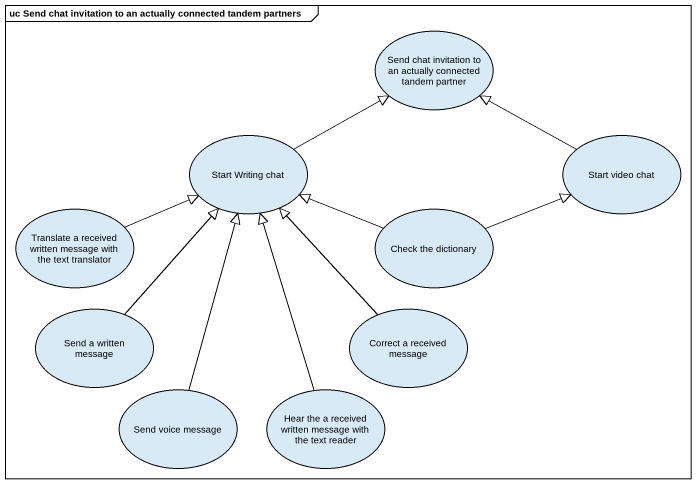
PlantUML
@startuml
mainframe uc Send chat invitation to an actually connected tandem partners
usecase "Send chat invitation to an actually connected tandem partner" as Send_chat_invitation_to_an
usecase "Start Writing chat" as Start_Writing_chat
usecase "Start video chat" as Start_video_chat
usecase "Translate a received written message with the text translator" as Translate_a_received
usecase "Check the dictionary" as Check_the_dictionary
usecase "Send a written message" as Send_a_written_message
usecase "Correct a received message" as Correct_a_received_message
usecase "Send voice message" as Send_voice_message
usecase "Hear the a received written message with the text reader" as Hear_the_a_received_written
Start_Writing_chat -right-|> Send_chat_invitation_to_an
Start_video_chat -left-|> Send_chat_invitation_to_an
Translate_a_received -right-|> Start_Writing_chat
Check_the_dictionary -left-|> Start_Writing_chat
Check_the_dictionary -right-|> Start_video_chat
Send_a_written_message -up-|> Start_Writing_chat
Correct_a_received_message -up-|> Start_Writing_chat
Send_voice_message -up-|> Start_Writing_chat
Hear_the_a_received_written -up-|> Start_Writing_chat
@enduml
